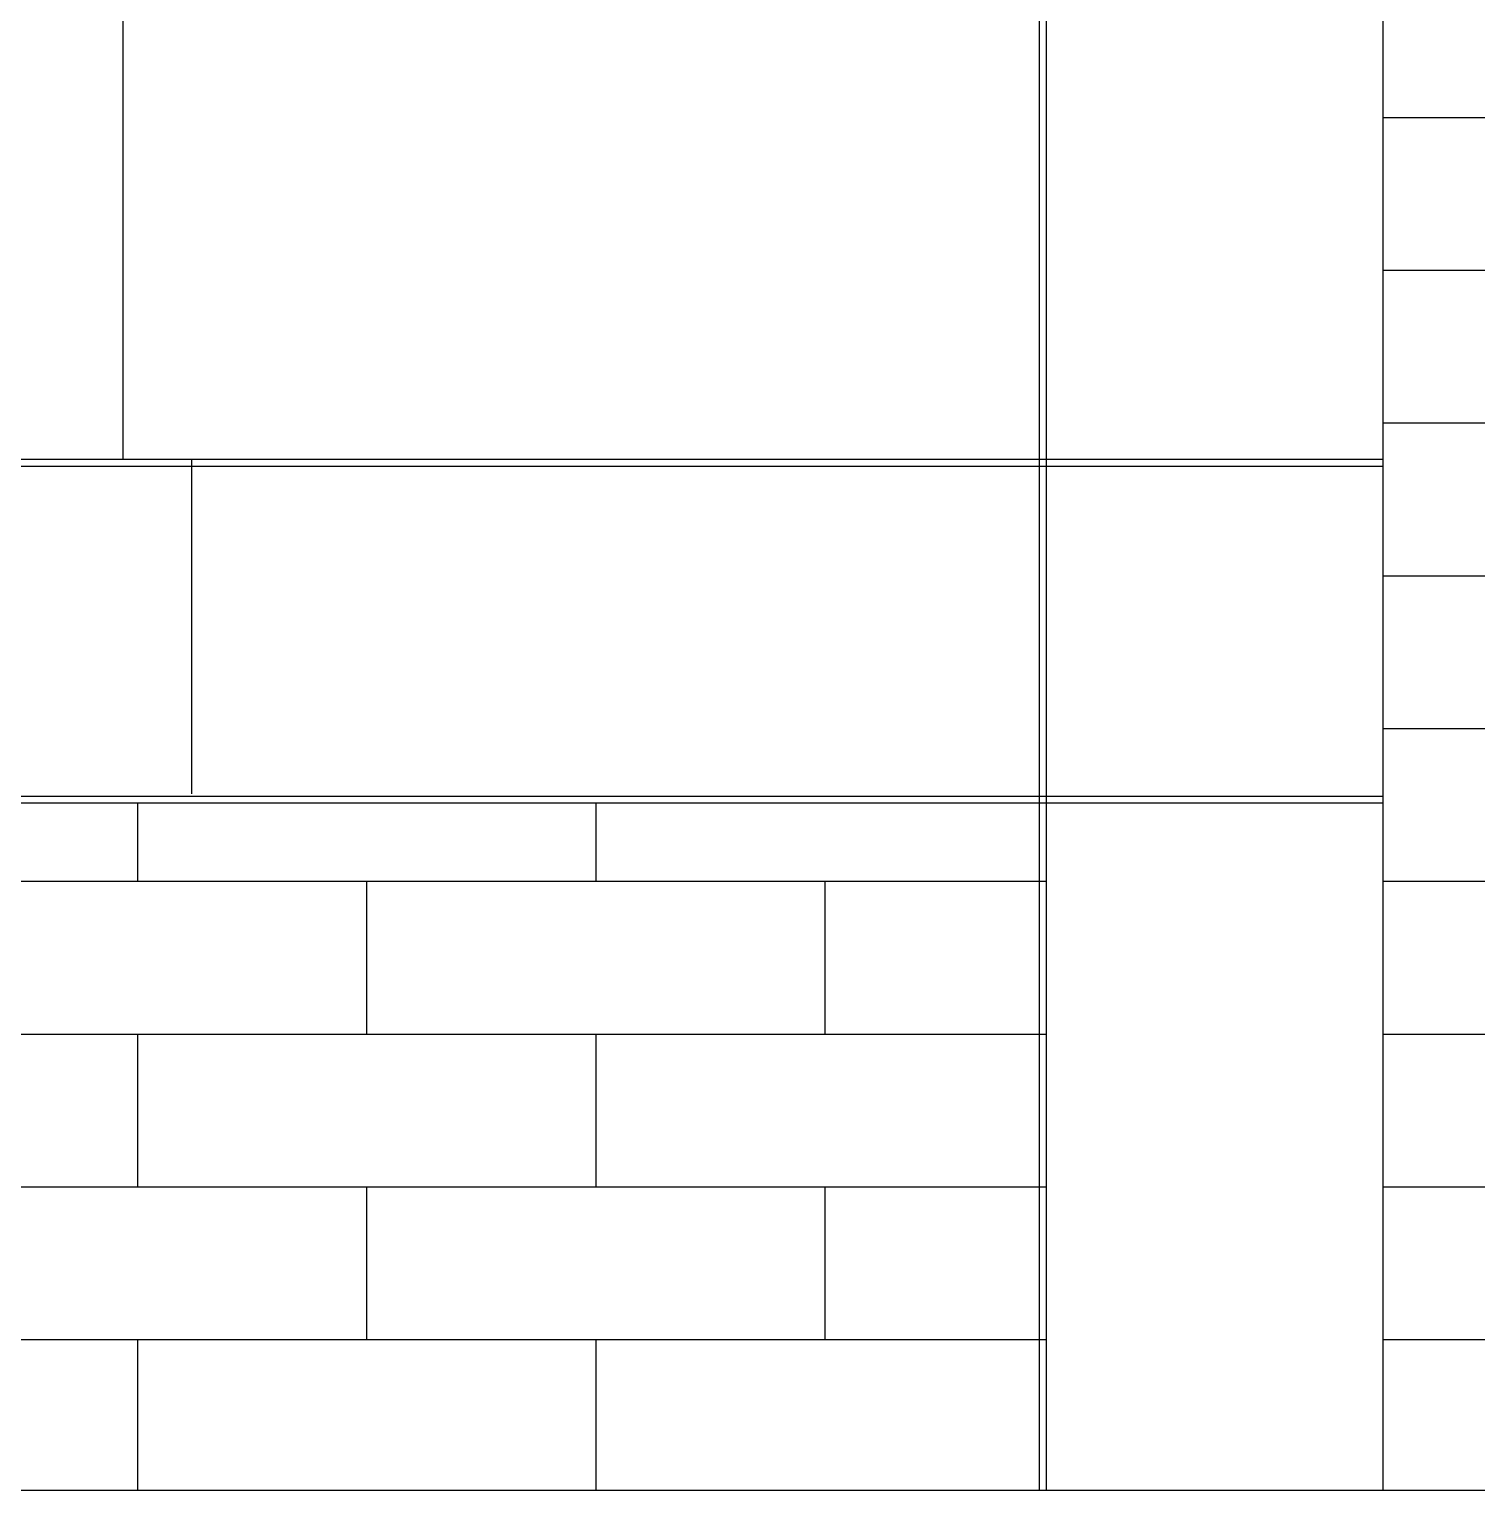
# Model space of a CAD drawing. Extents: x 1231 to 2855, y 3260 to 5268.
# Drawn here: x 2665.3 to 2728.4, y 3259.5 to 3323.3 of the extents above; entities that cross this region are included whole.
import ezdxf

# ---------------------------------------------------------------- set-up
doc = ezdxf.new("R2010")
doc.units = 0
doc.header["$LTSCALE"] = 20
doc.header["$MEASUREMENT"] = 0
for name, color, linetype in [('ACO', 2, 'CONTINUOUS'), ('COTAS', 4, 'CONTINUOUS'), ('MADEIRA', 1, 'CONTINUOUS'), ('PAREDE', 251, 'CONTINUOUS'), ('VIDRO', 3, 'CONTINUOUS')]:
    doc.layers.add(name, color=color, linetype=linetype)
pattern_1 = [(0, (0, 3252.779), (0, 6.6675), []), (90, (0, 3252.779), (-10, 6.6675), [6.6675, -6.6675])]

msp = doc.modelspace()

# ---------------------------------------------------------------- hatches: boundary and pattern name
at = {"layer": 'COTAS'}
h = msp.add_hatch(dxfattribs=at)
h.set_pattern_fill('AR-BRSTD', color=256, scale=2.5, style=0)
h.set_pattern_definition(pattern_1)
h.paths.add_polyline_path([(2724.345, 3259.543), (2804.345, 3259.543), (2804.345, 3545.543), (2724.345, 3545.543)])
edge = h.paths.add_edge_path(flags=16)
edge.add_ellipse((2764.345, 3459.543), major_axis=(-30.096, 0), ratio=0.636364, start_angle=0, end_angle=360)
h = msp.add_hatch(dxfattribs=at)
h.set_pattern_fill('AR-BRSTD', color=6, scale=2.5, style=0)
h.set_pattern_definition(pattern_1)
h.paths.add_polyline_path([(2094.345, 3259.522), (2709.645, 3259.522), (2709.645, 3289.543), (2094.345, 3289.543)])

# ---------------------------------------------------------------- linework, layer by layer
at = {"layer": 'ACO'}
for p, q in [((2709.345, 3545.843), (2709.345, 3259.522)), ((2709.645, 3545.843), (2709.645, 3259.522)), ((2079.345, 3304.543), (2724.345, 3304.543)), ((2079.345, 3304.243), (2724.345, 3304.243)), ((2672.345, 3304.543), (2672.345, 3289.943)), ((2079.345, 3289.843), (2724.345, 3289.843)), ((2079.345, 3289.543), (2724.345, 3289.543))]:
    msp.add_line(p, q, dxfattribs=at)
at = {"layer": 'MADEIRA', "color": 9}
msp.add_line((1230.852, 3259.543), (2854.786, 3259.543), dxfattribs=at)
at = {"layer": 'PAREDE'}
for p, q in [((2724.345, 3545.543), (2724.345, 3259.543)), ((2079.345, 3289.543), (2724.345, 3289.543)), ((2079.345, 3289.543), (2724.345, 3289.543))]:
    msp.add_line(p, q, dxfattribs=at)
at = {"layer": 'VIDRO', "linetype": 'Continuous'}
msp.add_line((2669.345, 3469.543), (2669.345, 3304.543), dxfattribs=at)

doc.saveas('drawing.dxf')
